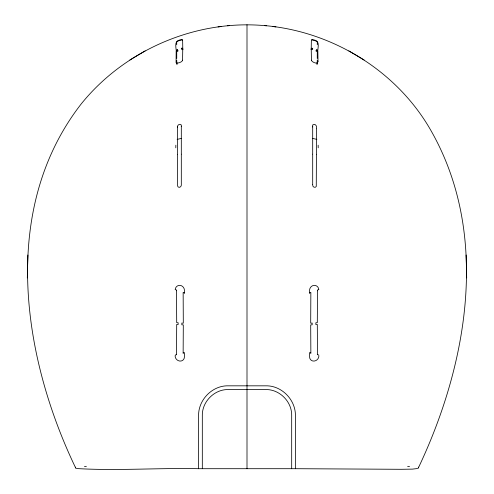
<?xml version="1.0" encoding="UTF-8"?>
<svg xmlns="http://www.w3.org/2000/svg" width="494" height="494" viewBox="0 0 494 494"><rect width="100%" height="100%" fill="white"/><g stroke="black" fill="none" stroke-linecap="round" stroke-linejoin="round"><path stroke-width="0.74" d="M176.722 44.781L176.704 42.101A3.569 0.661 -19.2 0 1 178.6 40.835A3.569 0.661 -19.2 0 1 182.175 39.718L182.601 39.946A10.541 1.853 -19.8 0 1 182.619 40.002L182.632 40.175M417.356 468.54L412.41 469.121L401.48 469.3L295.4 468.701L295.4 416.078C295.962 400.103 281.784 385.326 265.618 385.826L228.382 385.826C212.216 385.326 198.038 400.103 198.6 416.078L198.6 468.701C157.994 467.793 117.164 470.949 76.644 468.54M312.177 49.703L310.992 49.388M312.69 154.202L312.69 184.602M312.69 154.023L312.69 127.217M316.413 154.801L316.271 186.436L315.339 187.269L313.925 187.164L312.906 186.207L312.69 184.744M177.587 154.597L177.587 127.73M316.395 50.061L317.833 50.573L318.025 61.312M317.278 44.781L317.29 42.737M317.259 58.477L317.278 51.543C315.351 51.456 315.487 49.721 317.278 50.907M311.43 60.157L311.232 48.474L312.702 48.925L312.702 48.486L311.232 47.893L311.381 40.014A10.541 1.853 19.8 0 0 311.381 40.002L311.831 39.779A3.569 0.661 19.2 0 1 315.4 40.835A3.569 0.661 19.2 0 1 317.296 42.101L317.29 42.669M181.317 126.415L181.292 125.451A1.97 1.47 -28.1 0 0 181.249 125.198M317.247 60.28L317.216 63.448M176.5 354.624L176.698 324.435L178.143 324.546L178.143 322.761L176.698 322.644L176.5 290.787M181.31 126.507L181.31 154.023M309.534 293.121L309.565 290.318A4.884 4.594 -70.9 0 1 314.067 285.365A4.884 4.594 -70.9 0 1 318.821 289.651M317.5 290.787L317.512 290.015L318.439 289.737M182.57 60.157L182.768 48.474C180.823 49.585 180.921 47.912 182.768 47.893L182.638 40.249M317.506 290.688L317.302 322.644L315.857 322.761L315.857 324.546L317.302 324.435L317.494 353.821M183.138 353.105L183.305 324.916L181.835 324.811L181.835 323.607L181.835 323.057L183.305 323.175L183.151 292.473A10.096 9.676 76.1 0 0 183.552 292.701L184.138 292.954A10.355 9.713 63.6 0 1 184.472 293.096M76.107 468.324L75.662 467.942C21.952 356.094 -0.179 208.758 81.133 104.036C124.945 49.579 196.779 18.933 266.408 25.793M27.88 255.003L27.318 277.906M264.407 25.571C332.629 31.27 397.423 71.173 431.213 131.021C490.437 235.298 467.435 364.541 418.338 467.942L417.893 468.324M182.527 60.552L181.526 61.676L179.483 62.682L177.371 63.078L176.074 62.695L176.167 50.573L177.605 50.098L177.612 49.517L176.173 49.999C175.37 44.065 174.938 39.755 182.169 39.779M75.644 467.12L75.662 467.942M418.375 467.88L418.356 467.12M129.866 59.996L145.168 50.876M176.722 50.907C178.519 49.703 178.655 51.481 176.722 51.543L176.741 58.477M183.008 49.388C181.384 50.468 181.508 48.715 183.008 48.807M183.799 352.864L184.466 352.654L184.398 357.106A4.866 4.353 44.6 0 1 179.655 361.04A4.866 4.353 44.6 0 1 175.123 355.896L175.419 354.951A8.484 7.608 54.5 0 0 176.512 354.649M177.136 139.382L181.545 138.382M218.076 26.911L221.053 26.565M227.592 25.793L229.593 25.571M311.831 39.779C319.124 39.792 318.642 44.003 317.827 49.999L316.395 49.733M198.6 468.701L295.4 468.701M272.947 26.565L275.924 26.911M312.455 138.382L316.864 139.382M310.992 48.807L312.177 49.406M310.201 352.864L309.534 352.654L309.602 357.106A4.866 4.353 -44.6 0 0 314.345 361.04A4.866 4.353 -44.6 0 0 318.877 355.896L318.846 355.841M175.666 289.768L176.488 290.015L176.494 290.725M348.832 50.876L364.134 59.996M311.473 60.552C312.276 62.312 318.192 64.893 318.025 61.361M466.682 277.906L466.12 255.003M318.84 355.13L318.581 354.951A8.484 7.608 -54.5 0 1 317.488 354.649M177.581 126.723L177.587 127.514M177.587 126.853C177.21 125.272 179.452 123.636 180.909 124.679A1.883 1.408 -27.4 0 1 181.113 124.902M310.862 353.105L310.695 324.916L312.165 324.811L312.165 323.385L312.165 323.057L310.695 323.175L310.85 292.473A10.096 9.676 -76.1 0 1 310.448 292.701L309.862 292.954A10.355 9.713 -63.6 0 0 309.528 293.096M317.5 354.278L317.5 354.624M312.69 126.6L312.714 125.427A1.97 1.47 28.1 0 1 312.751 125.198M184.466 293.121L184.435 290.318A4.884 4.594 70.9 0 0 179.933 285.365A4.884 4.594 70.9 0 0 175.179 289.651M176.784 63.448L176.753 60.28M312.69 126.649L312.69 127.007M316.413 128.261C317.074 126.254 315.573 123.525 313.091 124.679A1.883 1.408 27.4 0 0 312.887 124.902M316.413 154.597L316.413 128.564M291.682 468.701L291.682 415.615C292.028 401.702 279.542 389.186 265.618 389.55L228.382 389.55C214.458 389.186 201.972 401.702 202.318 415.615L202.318 468.701M247 24.7L247 468.701M181.31 154.202L181.31 185.386L180.693 186.732L179.285 187.356L178.118 186.96L177.587 185.88L177.587 154.801M175.796 147.811A224.017 1.155 -89 0 1 175.852 145.199M176.963 64.708A197.081 3.001 87.8 0 1 176.945 62.781M182.484 60.188A10.337 3.915 -23.2 0 1 182.422 60.534M183.126 353.074A9.225 8.268 41.3 0 1 183.78 352.833M86.364 466.348A320.878 13.215 -12.1 0 1 84.474 466.447M318.148 145.199A224.017 1.155 89 0 1 318.204 147.811M317.055 62.781A197.081 3.001 -87.8 0 1 317.037 64.708M311.578 60.534A10.337 3.915 23.2 0 1 311.516 60.188M310.22 352.833A9.225 8.268 -41.3 0 1 310.874 353.074M409.526 466.447A320.878 13.215 12.1 0 1 407.636 466.348"/></g></svg>
